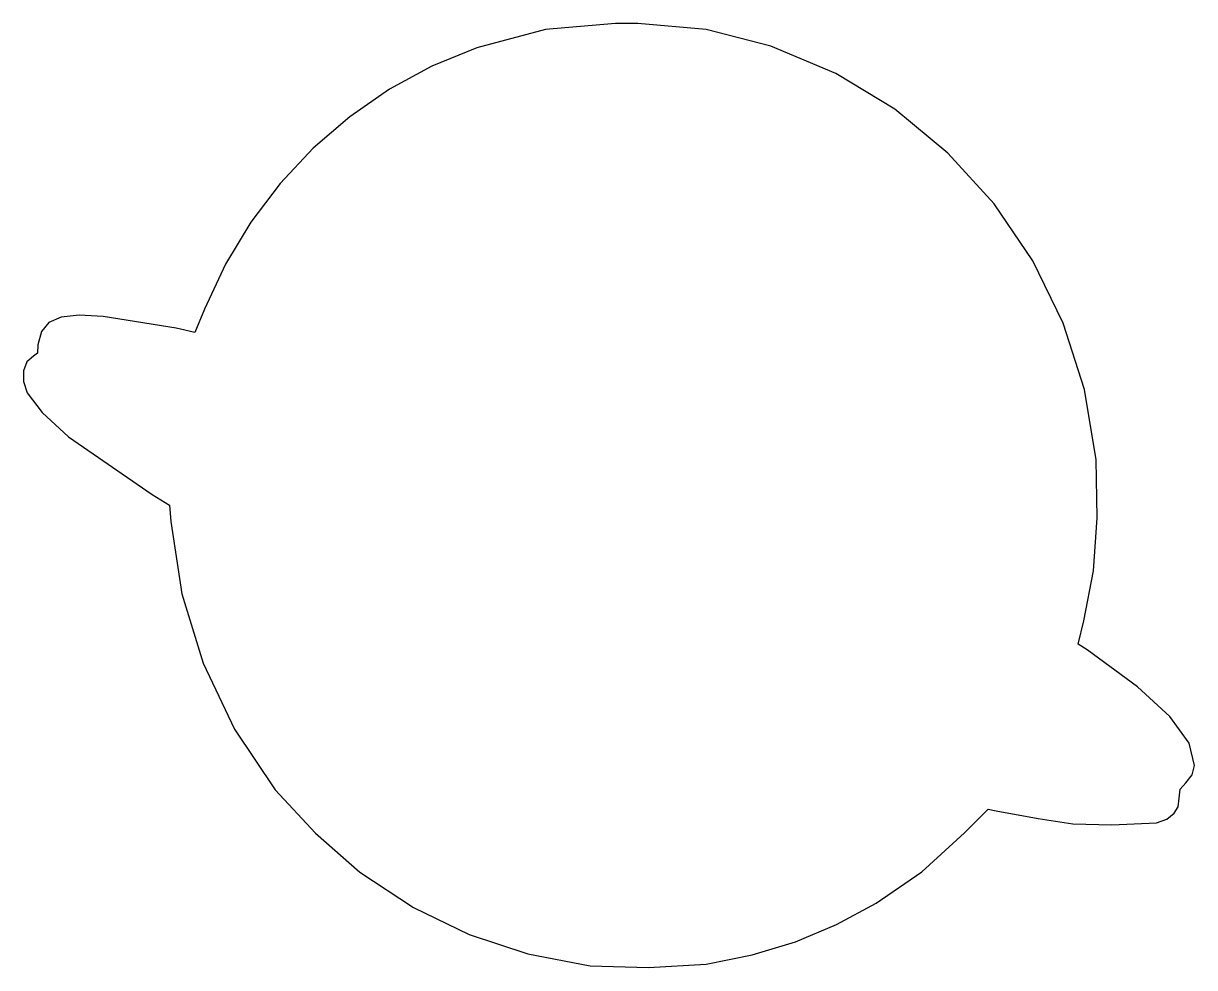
# Model space of a CAD drawing. Extents: x 3.5 to 56.2, y -38.8 to 3.7.
import ezdxf

# ---------------------------------------------------------------- set-up
doc = ezdxf.new("R2010")
doc.units = 0

msp = doc.modelspace()

# ---------------------------------------------------------------- linework, layer by layer
at = {"layer": 'Layer 1'}
for p, q in [((27.01155, 3.410459), (23.9221, 2.58537)), ((30.1649, 3.6875), (27.01155, 3.410459)), ((31.1703, 3.67992), (30.1649, 3.6875)), ((30.1649, 3.6875), (30.1649, 3.6875)), ((34.247625, 3.409999), (31.1703, 3.67992)), ((37.1583, 2.65596), (34.247625, 3.409999)), ((40.072861, 1.435576), (37.1583, 2.65596)), ((23.9221, 2.58537), (21.89439, 1.757849)), ((21.89439, 1.757849), (19.981336, 0.721145)), ((42.739108, -0.179469), (40.072861, 1.435576)), ((19.981336, 0.721145), (18.19621, -0.512011)), ((18.19621, -0.512011), (16.552287, -1.928889)), ((45.126272, -2.150041), (42.739108, -0.179469)), ((16.552287, -1.928889), (15.062841, -3.516757)), ((47.203588, -4.437004), (45.126272, -2.150041)), ((15.062841, -3.516757), (13.741145, -5.262886)), ((48.940285, -7.001226), (47.203588, -4.437004)), ((13.741145, -5.262886), (12.600474, -7.154543)), ((12.600474, -7.154543), (11.6541, -9.179)), ((50.305598, -9.803572), (48.940285, -7.001226)), ((6.016162, -9.455853), (5.212965, -9.54587)), ((7.10471, -9.50788), (6.016162, -9.455853)), ((11.6541, -9.179), (11.2204, -10.2362)), ((4.659098, -9.786697), (4.31854, -10.1871)), ((5.212965, -9.54587), (4.659098, -9.786697)), ((10.3886, -10.0357), (7.10471, -9.50788)), ((51.268759, -12.804908), (50.305598, -9.803572)), ((4.31854, -10.1871), (4.15767, -10.7844)), ((11.2204, -10.2362), (10.3886, -10.0357)), ((4.15767, -10.7844), (4.143104, -11.154837)), ((3.664981, -11.551773), (3.510608, -11.950412)), ((3.96677, -11.2936), (3.664981, -11.551773)), ((4.143104, -11.154837), (3.96677, -11.2936)), ((3.510608, -11.950412), (3.513108, -12.434645)), ((3.513108, -12.434645), (3.68194, -12.9496)), ((3.68194, -12.9496), (4.349354, -13.838363)), ((51.799, -15.9661), (51.268759, -12.804908)), ((4.349354, -13.838363), (5.544303, -14.925425)), ((5.544303, -14.925425), (9.31174, -17.5278)), ((51.8465, -18.5758), (51.799, -15.9661)), ((9.31174, -17.5278), (10.09, -18.0039)), ((10.09, -18.0039), (10.1449, -18.7438)), ((10.1449, -18.7438), (10.633409, -21.993784)), ((51.679888, -20.960575), (51.8465, -18.5758)), ((51.2333, -23.2111), (51.679888, -20.960575)), ((10.633409, -21.993784), (11.594325, -25.1269)), ((50.9913, -24.263), (51.2333, -23.2111)), ((51.3832, -24.5234), (50.9913, -24.263)), ((53.6607, -26.1946), (51.3832, -24.5234)), ((11.594325, -25.1269), (13.005803, -28.087066)), ((55.115667, -27.524003), (53.6607, -26.1946)), ((55.978612, -28.718275), (55.115667, -27.524003)), ((13.005803, -28.087066), (14.846, -30.8182)), ((56.225152, -29.728984), (55.978612, -28.718275)), ((56.109649, -30.150368), (56.225152, -29.728984)), ((55.571863, -30.800512), (55.8309, -30.5077)), ((55.8309, -30.5077), (56.109649, -30.150368)), ((14.846, -30.8182), (16.654475, -32.772787)), ((55.5274, -31.196), (55.571863, -30.800512)), ((55.2999, -31.8716), (55.486925, -31.584537)), ((55.486925, -31.584537), (55.5274, -31.196)), ((45.8722, -32.7624), (46.9325, -31.6923)), ((46.9325, -31.6923), (47.291, -31.7644)), ((47.291, -31.7644), (49.1804, -32.1167)), ((49.1804, -32.1167), (50.746488, -32.35925)), ((54.516375, -32.311625), (54.978216, -32.151434)), ((54.978216, -32.151434), (55.2999, -31.8716)), ((50.746488, -32.35925), (52.5033, -32.3993)), ((52.5033, -32.3993), (54.516375, -32.311625)), ((16.654475, -32.772787), (18.6521, -34.5314)), ((43.941587, -34.522425), (45.8722, -32.7624)), ((18.6521, -34.5314), (21.066419, -36.122844)), ((41.8999, -35.9259), (43.941587, -34.522425)), ((21.066419, -36.122844), (23.576325, -37.3466)), ((40.111358, -36.892516), (41.8999, -35.9259)), ((38.259412, -37.665875), (40.111358, -36.892516)), ((23.576325, -37.3466), (26.215869, -38.216506)), ((36.314261, -38.256647), (38.259412, -37.665875)), ((26.215869, -38.216506), (29.0191, -38.7464)), ((34.2461, -38.6755), (36.314261, -38.256647)), ((29.0191, -38.7464), (31.645538, -38.829937)), ((31.645538, -38.829937), (34.2461, -38.6755))]:
    msp.add_line(p, q, dxfattribs=at)

doc.saveas('drawing.dxf')
